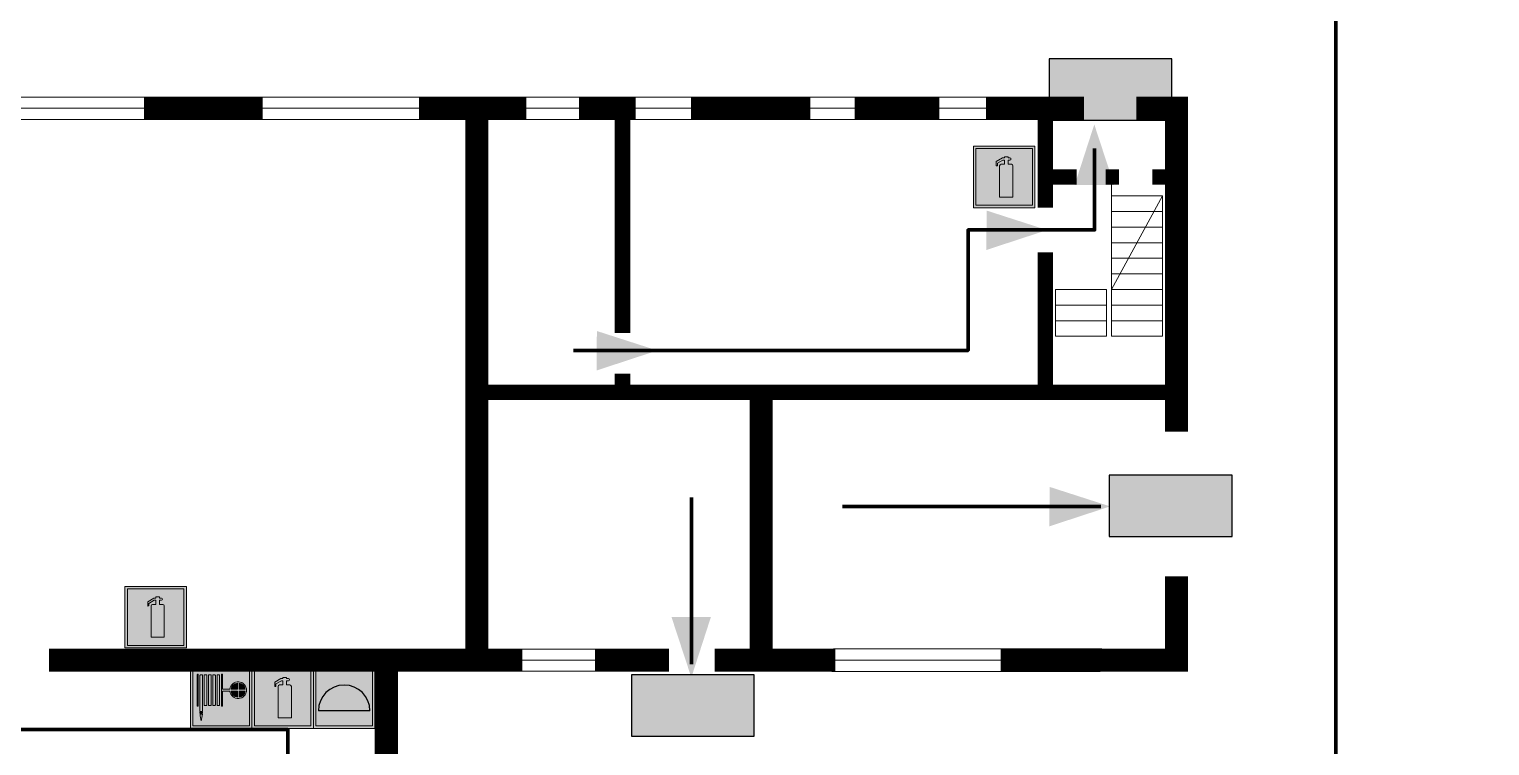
# Model space of a CAD drawing. Header units: millimetres. Extents: x 13114 to 67229, y 22859 to 38520.
# Drawn here: x 31624.5 to 31814.6, y 25987.6 to 26080.8 of the extents above; entities that cross this region are included whole.
import ezdxf

# ---------------------------------------------------------------- set-up
doc = ezdxf.new("R2010")
doc.units = ezdxf.units.MM
doc.layers.add('План_Штампы', color=7, linetype='Continuous')

# ---------------------------------------------------------------- blocks, each defined once
blk = doc.blocks.new('A$C7B4425F7')
at = {"true_color": 0xffffff}
blk.add_hatch(color=7, dxfattribs=at).paths.add_polyline_path([(0, 0), (-16, 0), (-16, -8), (0, -8)])
h = blk.add_hatch(color=126)
h.paths.add_polyline_path([(-0.2, -0.2), (-15.8, -0.2), (-15.8, -7.8), (-0.2, -7.8)])
h.paths.add_polyline_path([(-11.76, -2.03), (-11.76, -3.66), (-11.17, -3.66, -0.568275), (-11.17, -6.18), (-12.58, -6.18), (-12.58, -2.03)], flags=16)
h.paths.add_polyline_path([(-13.33, -4.12, -0.495768), (-13.59, -6.18), (-15.03, -6.18), (-15.03, -2.03), (-13.59, -2.03, -0.487973)], flags=16)
h.paths.add_polyline_path([(-10.25, -2.03), (-9.48, -2.03), (-9.48, -6.18), (-10.25, -6.18)], flags=16)
h.paths.add_polyline_path([(-13.84, -3.69), (-14.24, -3.69), (-14.24, -3.03), (-13.9, -3.03, -0.692621)], flags=0)
h.paths.add_polyline_path([(-9.15, -2.03), (-8.4, -2.03), (-8.04, -3.07), (-7.68, -2.03), (-6.93, -2.03), (-7.64, -4.1), (-6.93, -6.18), (-7.68, -6.18), (-8.04, -5.14), (-8.4, -6.18), (-9.15, -6.18), (-8.44, -4.1)], flags=16)
h.paths.add_polyline_path([(-11.76, -4.46), (-11.42, -4.46, -0.692621), (-11.36, -5.12), (-11.76, -5.12)], flags=0)
h.paths.add_polyline_path([(-13.9, -5.2), (-14.24, -5.2), (-14.24, -4.55), (-13.84, -4.55, -0.708038)], flags=0)
edge = h.paths.add_edge_path(flags=16)
edge.add_ellipse((-5.51, -4.08), major_axis=(0, 2.05), ratio=0.586184, start_angle=0, end_angle=360)
edge = h.paths.add_edge_path(flags=0)
edge.add_ellipse((-5.51, -4.08), major_axis=(0, 1.14), ratio=0.454828, start_angle=0, end_angle=360)
h.paths.add_polyline_path([(-4.13, -4.96, 0.377264), (-3.48, -4.52, 0.0555), (-3.16, -2.03), (-1.66, -2.03), (-1.66, -4.96), (-0.96, -4.96), (-0.96, -7.01), (-1.75, -7.01), (-1.75, -6.18), (-3.3, -6.18), (-3.3, -7.02), (-4.13, -7.02)], flags=16)
h.paths.add_polyline_path([(-2.73, -2.91), (-2.28, -2.91), (-2.28, -4.96), (-3.05, -4.96, 0.079136)], flags=0)
at = {"color": 126}
blk.add_lwpolyline([(-16, -8), (0, -8), (0, 0), (-16, 0)], close=True, dxfattribs=at)
blk = doc.blocks.new('A$C37112FD5')
at = {"true_color": 0xf5f5ff}
h = blk.add_hatch(color=7, dxfattribs=at)
h.dxf.hatch_style = 1
h.paths.add_polyline_path([(12.8, -7.4), (0, -7.4), (0, -20.2), (12.8, -20.2)])
h.paths.add_polyline_path([(12.29, -7.91), (12.29, -19.69), (0.51, -19.69), (0.51, -7.91)], flags=16)
h.paths.add_polyline_path([(4.98, -9.04, -0.42597), (5.17, -9.22), (5.17, -12.25), (5.17, -15.29, -0.432244), (4.98, -15.47), (4.83, -15.47, -0.42597), (4.64, -15.29), (4.64, -12.25), (4.64, -9.22, -0.432244), (4.83, -9.04)], flags=0)
h.paths.add_polyline_path([(4.28, -9.22), (4.28, -12.25), (4.28, -15.29, -0.432244), (4.09, -15.47), (3.94, -15.47, -0.42597), (3.75, -15.29), (3.75, -12.25), (3.75, -9.22, -0.432244), (3.94, -9.04), (4.09, -9.04, -0.42597)], flags=0)
h.paths.add_polyline_path([(5.72, -9.04), (5.87, -9.04, -0.42597), (6.06, -9.22), (6.06, -12.25), (6.06, -15.29, -0.432244), (5.87, -15.47), (5.72, -15.47, -0.42597), (5.53, -15.29), (5.53, -12.25), (5.53, -9.22, -0.432244)], flags=0)
h.paths.add_polyline_path([(6.42, -8.9), (6.5, -8.9, -0.42597), (6.69, -9.08), (6.69, -12.03), (8.21, -12.03, -15.824349), (8.21, -12.47), (6.69, -12.47), (6.69, -15.42, -0.432244), (6.5, -15.6), (6.42, -15.6)], flags=0)
h.paths.add_polyline_path([(3.39, -9.22), (3.39, -12.25), (3.39, -15.29, -0.432244), (3.2, -15.47), (3.05, -15.47, -0.42597), (2.85, -15.29), (2.85, -12.25), (2.85, -9.22, -0.432244), (3.05, -9.04), (3.2, -9.04, -0.42597)], flags=0)
h.paths.add_polyline_path([(2.5, -9.22), (2.5, -16.71), (1.96, -16.71), (1.96, -9.22, -0.432244), (2.15, -9.04), (2.31, -9.04, -0.42597)], flags=0)
h.paths.add_polyline_path([(1.61, -8.9), (1.61, -15.6), (1.57, -15.6, -0.42597), (1.37, -15.42), (1.37, -12.03), (1.37, -9.09, -0.432244), (1.57, -8.9)], flags=0)
h.paths.add_polyline_path([(9.76, -10.81), (9.76, -12.03), (8.49, -12.03, -0.336371)], flags=0)
h.paths.add_polyline_path([(8.49, -12.47), (9.76, -12.47), (9.76, -13.7, -0.336371)], flags=0)
h.paths.add_polyline_path([(10.11, -10.81, -0.336371), (11.38, -12.03), (10.11, -12.03)], flags=0)
h.paths.add_polyline_path([(10.11, -12.47), (11.38, -12.47, -0.336371), (10.11, -13.7)], flags=0)
h.paths.add_polyline_path([(2.5, -16.84), (2.5, -17.05), (1.97, -17.05), (1.97, -16.84)], flags=0)
h.paths.add_polyline_path([(2.5, -17.24, -0.033778), (2.24, -18.6, -0.033778), (1.97, -17.24)], flags=0)
h = blk.add_hatch(color=242)
h.dxf.hatch_style = 1
h.paths.add_polyline_path([(12.29, -7.91), (0.51, -7.91), (0.51, -19.69), (12.29, -19.69)])
h.paths.add_polyline_path([(6.42, -15.6), (6.42, -8.9), (6.5, -8.9, -0.42597), (6.69, -9.08), (6.69, -12.03), (8.21, -12.03, -15.824349), (8.21, -12.47), (6.69, -12.47), (6.69, -15.42, -0.432244), (6.5, -15.6)], flags=16)
h.paths.add_polyline_path([(5.87, -15.47), (5.72, -15.47, -0.42597), (5.53, -15.29), (5.53, -12.25), (5.53, -9.22, -0.432244), (5.72, -9.04), (5.87, -9.04, -0.42597), (6.06, -9.22), (6.06, -12.25), (6.06, -15.29, -0.432244)], flags=16)
h.paths.add_polyline_path([(4.98, -15.47), (4.83, -15.47, -0.42597), (4.64, -15.29), (4.64, -12.25), (4.64, -9.22, -0.432244), (4.83, -9.04), (4.98, -9.04, -0.42597), (5.17, -9.22), (5.17, -12.25), (5.17, -15.29, -0.432244)], flags=16)
h.paths.add_polyline_path([(4.09, -15.47), (3.94, -15.47, -0.42597), (3.75, -15.29), (3.75, -12.25), (3.75, -9.22, -0.432244), (3.94, -9.04), (4.09, -9.04, -0.42597), (4.28, -9.22), (4.28, -12.25), (4.28, -15.29, -0.432244)], flags=16)
h.paths.add_polyline_path([(3.2, -15.47), (3.05, -15.47, -0.42597), (2.85, -15.29), (2.85, -12.25), (2.85, -9.22, -0.432244), (3.05, -9.04), (3.2, -9.04, -0.42597), (3.39, -9.22), (3.39, -12.25), (3.39, -15.29, -0.432244)], flags=16)
h.paths.add_polyline_path([(2.5, -17.05), (1.97, -17.05), (1.97, -16.84), (2.5, -16.84)], flags=16)
h.paths.add_polyline_path([(2.5, -17.24, -0.033778), (2.24, -18.6, -0.033778), (1.97, -17.24)], flags=16)
h.paths.add_polyline_path([(2.5, -16.71), (1.96, -16.71), (1.96, -9.22, -0.432244), (2.15, -9.04), (2.31, -9.04, -0.42597), (2.5, -9.22)], flags=16)
h.paths.add_polyline_path([(1.61, -15.6), (1.57, -15.6, -0.42597), (1.37, -15.42), (1.37, -12.03), (1.37, -9.09, -0.432244), (1.57, -8.9), (1.61, -8.9)], flags=16)
h.paths.add_polyline_path([(8.49, -12.47), (9.76, -12.47), (9.76, -13.7, -0.336371)], flags=0)
h.paths.add_polyline_path([(10.11, -13.7), (10.11, -12.47), (11.38, -12.47, -0.336371)], flags=0)
h.paths.add_polyline_path([(8.49, -12.03, -0.336371), (9.76, -10.81), (9.76, -12.03)], flags=0)
h.paths.add_polyline_path([(10.11, -12.03), (10.11, -10.81, -0.336371), (11.38, -12.03)], flags=0)
h = blk.add_hatch(color=7, dxfattribs=at)
h.dxf.hatch_style = 1
h.paths.add_polyline_path([(1.61, -8.9), (1.57, -8.9, 0.432244), (1.37, -9.09), (1.37, -12.03), (1.37, -15.42, 0.42597), (1.57, -15.6), (1.61, -15.6)])
h.paths.add_polyline_path([(2.5, -9.22, 0.42597), (2.31, -9.04), (2.15, -9.04, 0.432244), (1.96, -9.22), (1.96, -16.71), (2.5, -16.71)])
h.paths.add_polyline_path([(2.5, -16.84), (1.97, -16.84), (1.97, -17.05), (2.5, -17.05)])
h.paths.add_polyline_path([(2.5, -17.24), (1.97, -17.24, 0.033778), (2.24, -18.6, 0.033778)])
h.paths.add_polyline_path([(3.39, -12.25), (3.39, -9.22, 0.42597), (3.2, -9.04), (3.05, -9.04, 0.432244), (2.85, -9.22), (2.85, -12.25), (2.85, -15.29, 0.42597), (3.05, -15.47), (3.2, -15.47, 0.432244), (3.39, -15.29)])
h.paths.add_polyline_path([(4.28, -12.25), (4.28, -9.22, 0.42597), (4.09, -9.04), (3.94, -9.04, 0.432244), (3.75, -9.22), (3.75, -12.25), (3.75, -15.29, 0.42597), (3.94, -15.47), (4.09, -15.47, 0.432244), (4.28, -15.29)])
h.paths.add_polyline_path([(5.17, -12.25), (5.17, -9.22, 0.42597), (4.98, -9.04), (4.83, -9.04, 0.432244), (4.64, -9.22), (4.64, -12.25), (4.64, -15.29, 0.42597), (4.83, -15.47), (4.98, -15.47, 0.432244), (5.17, -15.29)])
h.paths.add_polyline_path([(6.06, -12.25), (6.06, -9.22, 0.42597), (5.87, -9.04), (5.72, -9.04, 0.432244), (5.53, -9.22), (5.53, -12.25), (5.53, -15.29, 0.42597), (5.72, -15.47), (5.87, -15.47, 0.432244), (6.06, -15.29)])
h.paths.add_polyline_path([(6.69, -12.47), (8.21, -12.47, 15.824349), (8.21, -12.03), (6.69, -12.03), (6.69, -9.08, 0.42597), (6.5, -8.9), (6.42, -8.9), (6.42, -15.6), (6.5, -15.6, 0.432244), (6.69, -15.42)])
h.paths.add_polyline_path([(8.49, -12.47), (9.76, -12.47), (9.76, -13.7, -0.336371)], flags=16)
h.paths.add_polyline_path([(8.49, -12.03, -0.336371), (9.76, -10.81), (9.76, -12.03)], flags=16)
h.paths.add_polyline_path([(10.11, -12.47), (11.38, -12.47, -0.336371), (10.11, -13.7)], flags=16)
h.paths.add_polyline_path([(10.11, -12.03), (10.11, -10.81, -0.336371), (11.38, -12.03)], flags=16)
h = blk.add_hatch(color=242)
h.dxf.hatch_style = 1
h.paths.add_polyline_path([(9.76, -10.81, 0.336371), (8.49, -12.03), (9.76, -12.03)])
h.paths.add_polyline_path([(10.11, -10.81), (10.11, -12.03), (11.38, -12.03, 0.336371)])
h.paths.add_polyline_path([(11.38, -12.47), (10.11, -12.47), (10.11, -13.7, 0.336371)])
h.paths.add_polyline_path([(9.76, -12.47), (8.49, -12.47, 0.336371), (9.76, -13.7)])
at = {"color": 242, "lineweight": 5}
for p, q in [((0, -20.2), (0, -7.4)), ((0, -7.4), (12.8, -7.4)), ((1.37, -12.03), (1.37, -9.08)), ((1.57, -8.9), (1.61, -8.9)), ((1.61, -8.9), (1.61, -15.6)), ((2.15, -9.04), (2.31, -9.04)), ((3.05, -9.04), (3.2, -9.04)), ((3.94, -9.04), (4.09, -9.04)), ((4.83, -9.04), (4.98, -9.04)), ((5.72, -9.04), (5.87, -9.04)), ((6.42, -8.9), (6.42, -15.6)), ((6.5, -8.9), (6.42, -8.9)), ((6.69, -12.03), (6.69, -9.08)), ((12.8, -20.2), (12.8, -7.4)), ((1.37, -12.03), (1.37, -15.42)), ((1.96, -16.71), (1.96, -9.22)), ((2.5, -16.71), (2.5, -9.22)), ((2.85, -12.25), (2.85, -9.22)), ((3.39, -12.25), (3.39, -9.22)), ((3.75, -12.25), (3.75, -9.22)), ((4.28, -12.25), (4.28, -9.22)), ((4.64, -12.25), (4.64, -9.22)), ((5.17, -12.25), (5.17, -9.22)), ((5.53, -12.25), (5.53, -9.22)), ((6.06, -12.25), (6.06, -9.22)), ((8.21, -12.03), (6.69, -12.03)), ((9.76, -12.03), (8.49, -12.03)), ((9.76, -10.81), (9.76, -12.03)), ((10.11, -10.81), (10.11, -12.03)), ((11.38, -12.03), (10.11, -12.03)), ((2.85, -12.25), (2.85, -15.29)), ((3.39, -12.25), (3.39, -15.29)), ((3.75, -12.25), (3.75, -15.29)), ((4.28, -12.25), (4.28, -15.29)), ((4.64, -12.25), (4.64, -15.29)), ((5.17, -12.25), (5.17, -15.29)), ((5.53, -12.25), (5.53, -15.29)), ((6.06, -12.25), (6.06, -15.29)), ((8.21, -12.47), (6.69, -12.47)), ((6.69, -12.47), (6.69, -15.42)), ((9.76, -12.47), (8.49, -12.47)), ((9.76, -12.47), (9.76, -13.7)), ((11.38, -12.47), (10.11, -12.47)), ((10.11, -12.47), (10.11, -13.7)), ((1.57, -15.6), (1.61, -15.6)), ((1.96, -16.71), (2.5, -16.71)), ((1.97, -16.84), (2.5, -16.84)), ((1.97, -17.05), (1.97, -16.84)), ((2.5, -17.05), (1.97, -17.05)), ((1.97, -17.24), (2.5, -17.24)), ((2.5, -16.84), (2.5, -17.05)), ((3.05, -15.47), (3.2, -15.47)), ((3.94, -15.47), (4.09, -15.47)), ((4.83, -15.47), (4.98, -15.47)), ((5.72, -15.47), (5.87, -15.47)), ((6.42, -15.6), (6.5, -15.6)), ((0, -20.2), (12.8, -20.2))]:
    blk.add_line(p, q, dxfattribs=at)
blk.add_lwpolyline([(0.51, -7.91), (12.29, -7.91), (12.29, -19.69), (0.51, -19.69)], close=True, dxfattribs=at)
for centre, radius, start, end in [((1.56, -9.09), 0.182, 87.1027, 180.6071), ((2.15, -9.22), 0.182, 87.1027, 180.6071), ((2.32, -9.22), 0.182, 359.3929, 92.8973), ((3.04, -9.22), 0.182, 87.1027, 180.6071), ((3.21, -9.22), 0.182, 359.3929, 92.8973), ((3.93, -9.22), 0.182, 87.1027, 180.6071), ((4.1, -9.22), 0.182, 359.3929, 92.8973), ((4.82, -9.22), 0.182, 87.1027, 180.6071), ((4.99, -9.22), 0.182, 359.3929, 92.8973), ((5.71, -9.22), 0.182, 87.1027, 180.6071), ((5.88, -9.22), 0.182, 359.3929, 92.8973), ((6.51, -9.09), 0.182, 359.3929, 92.8973), ((9.93, -12.25), 1.74, 187.2319, 172.7681), ((9.93, -12.25), 1.46, 96.9927, 171.3585), ((9.93, -12.25), 1.46, 8.6415, 83.0073), ((9.93, -12.25), 1.46, 188.6415, 263.0073), ((9.93, -12.25), 1.46, 276.9927, 351.3585), ((1.56, -15.42), 0.182, 179.3929, 272.8973), ((12.17, -15.98), 10.27, 187.041, 194.7793), ((-7.7, -15.98), 10.27, 345.2207, 352.959), ((3.04, -15.29), 0.182, 179.3929, 272.8973), ((3.21, -15.29), 0.182, 267.1027, 0.6071), ((3.93, -15.29), 0.182, 179.3929, 272.8973), ((4.1, -15.29), 0.182, 267.1027, 0.6071), ((4.82, -15.29), 0.182, 179.3929, 272.8973), ((4.99, -15.29), 0.182, 267.1027, 0.6071), ((5.71, -15.29), 0.182, 179.3929, 272.8973), ((5.88, -15.29), 0.182, 267.1027, 0.6071), ((6.51, -15.42), 0.182, 267.1027, 0.6071)]:
    blk.add_arc(centre, radius, start, end, dxfattribs=at)
blk = doc.blocks.new('A$C3AD82952')
at = {"true_color": 0xf5f5ff}
h = blk.add_hatch(color=7, dxfattribs=at)
h.dxf.hatch_style = 1
h.paths.add_polyline_path([(8.21, 8.73, 0.414214), (7.89, 9.05), (7.22, 9.05), (7.22, 9.92), (7.59, 9.92, 1), (7.57, 10.36), (7.22, 10.36), (7.22, 10.6), (6.43, 10.6), (6.43, 10.36), (6.01, 10.36), (4.74, 9.59), (4.74, 8.69), (4.98, 8.73), (4.98, 9.26), (6.12, 9.91), (6.43, 9.91), (6.43, 9.05), (5.76, 9.05, 0.414214), (5.44, 8.73), (5.44, 2.2), (8.21, 2.2)], flags=0)
h.paths.add_polyline_path([(12.8, 12.8), (0, 12.8), (0, 0), (12.8, 0)])
h.paths.add_polyline_path([(0.51, 12.29), (12.29, 12.29), (12.29, 0.51), (0.51, 0.51)], flags=16)
h.paths.add_polyline_path([(4.74, 9.59), (6.01, 10.36), (6.43, 10.36), (6.43, 10.6), (7.22, 10.6), (7.22, 10.36), (7.59, 10.36, -0.94586), (7.59, 9.92), (7.22, 9.92), (7.22, 9.05), (7.89, 9.05, -0.414214), (8.21, 8.73), (8.21, 2.2), (5.44, 2.2), (5.44, 8.73, -0.414214), (5.76, 9.05), (6.43, 9.05), (6.43, 9.91), (6.12, 9.91), (4.98, 9.26), (4.98, 8.73), (4.74, 8.69)], flags=0)
h = blk.add_hatch(color=242)
h.dxf.hatch_style = 1
h.paths.add_polyline_path([(12.29, 12.29), (0.51, 12.29), (0.51, 0.51), (12.29, 0.51)])
h.paths.add_polyline_path([(4.74, 8.69), (4.74, 9.59), (6.01, 10.36), (6.43, 10.36), (6.43, 10.6), (7.22, 10.6), (7.22, 10.36), (7.59, 10.36, -0.94586), (7.59, 9.92), (7.22, 9.92), (7.22, 9.05), (7.89, 9.05, -0.414214), (8.21, 8.73), (8.21, 2.2), (5.44, 2.2), (5.44, 8.73, -0.414214), (5.76, 9.05), (6.43, 9.05), (6.43, 9.91), (6.12, 9.91), (4.98, 9.26), (4.98, 8.73)], flags=16)
h = blk.add_hatch(color=7, dxfattribs=at)
h.dxf.hatch_style = 1
h.paths.add_polyline_path([(8.21, 8.73, 0.414214), (7.89, 9.05), (7.22, 9.05), (7.22, 9.92), (7.59, 9.92, 1), (7.57, 10.36), (7.22, 10.36), (7.22, 10.6), (6.43, 10.6), (6.43, 10.36), (6.01, 10.36), (4.74, 9.59), (4.74, 8.69), (4.98, 8.73), (4.98, 9.26), (6.12, 9.91), (6.43, 9.91), (6.43, 9.05), (5.76, 9.05, 0.414214), (5.44, 8.73), (5.44, 2.2), (8.21, 2.2)])
at = {"color": 242, "lineweight": 5}
for p, q in [((0, 0), (0, 12.8)), ((0, 12.8), (12.8, 12.8)), ((12.8, 0), (12.8, 12.8)), ((6.01, 10.36), (4.74, 9.59)), ((4.74, 9.59), (4.74, 8.69)), ((4.98, 9.26), (6.12, 9.91)), ((4.98, 8.73), (4.98, 9.26)), ((6.01, 10.36), (6.43, 10.36)), ((6.12, 9.91), (6.43, 9.91)), ((7.22, 10.6), (6.43, 10.6)), ((6.43, 10.6), (6.43, 10.36)), ((6.43, 9.91), (6.43, 9.05)), ((7.22, 10.36), (7.22, 10.6)), ((7.59, 10.36), (7.22, 10.36)), ((7.22, 9.05), (7.22, 9.92)), ((7.59, 9.92), (7.22, 9.92)), ((4.74, 8.69), (4.98, 8.73)), ((5.44, 2.2), (5.44, 8.73)), ((5.76, 9.05), (6.43, 9.05)), ((7.89, 9.05), (7.22, 9.05)), ((8.21, 2.2), (8.21, 8.73)), ((0, 0), (12.8, 0)), ((5.44, 2.2), (8.21, 2.2))]:
    blk.add_line(p, q, dxfattribs=at)
blk.add_lwpolyline([(0.51, 12.29), (12.29, 12.29), (12.29, 0.51), (0.51, 0.51)], close=True, dxfattribs=at)
for centre, radius, start, end in [((7.58, 10.14), 0.223, 273.1875, 86.8125), ((5.76, 8.73), 0.32, 90, 180), ((7.89, 8.73), 0.32, 0, 90)]:
    blk.add_arc(centre, radius, start, end, dxfattribs=at)
blk = doc.blocks.new('A$C1E1F2D43')
at = {"true_color": 0xffffff}
blk.add_hatch(color=7, dxfattribs=at).paths.add_polyline_path([(8, 0), (0, 0), (0, -8), (8, -8)])
h = blk.add_hatch(color=242)
h.paths.add_polyline_path([(0.32, -0.32), (0.32, -7.68), (7.68, -7.68), (7.68, -0.32)])
h.paths.add_polyline_path([(7.35, -5.71), (0.65, -5.71, -1)], flags=16)
at = {"color": 242, "lineweight": 5}
for p, q in [((0, 0), (8, 0)), ((0, -8), (0, 0)), ((0, 0), (8, 0)), ((8, -8), (8, 0)), ((0, -8), (8, -8))]:
    blk.add_line(p, q, dxfattribs=at)
at = {"color": 242}
blk.add_line((7.35, -5.71), (0.65, -5.71), dxfattribs=at)
at = {"color": 242, "lineweight": 5}
blk.add_lwpolyline([(0.32, -0.32), (7.68, -0.32), (7.68, -7.68), (0.32, -7.68)], close=True, dxfattribs=at)
at = {"color": 242}
blk.add_arc((4, -5.71), 3.35, 0, 180, dxfattribs=at)

msp = doc.modelspace()

# ---------------------------------------------------------------- linework, layer by layer
at = {"color": 6, "lineweight": 100}
for points in [[(31194.54, 25855.02), (31794.54, 25855.02), (31794.54, 26250.02), (31194.54, 26250.02)], [(31794.54, 25855.02), (32394.54, 25855.02), (32394.54, 26250.02), (31794.54, 26250.02)]]:
    msp.add_lwpolyline(points, close=True, dxfattribs=at)
at = {"lineweight": 0}
for points in [[(31578.17, 26071.96), (31752.58, 26071.96)], [(31577.89, 26069.07), (31752.3, 26069.07)], [(31578.33, 26070.52), (31752.74, 26070.52)], [(31765.38, 26059.13), (31765.38, 26061.15)], [(31772, 26059.13), (31765.38, 26046.95)], [(31688.44, 26000.15), (31700.12, 26000.15)], [(31688.66, 25998.72), (31700.34, 25998.72)], [(31729.17, 26000.2), (31764.09, 26000.2)], [(31729.4, 25998.72), (31764.31, 25998.72)], [(31688.37, 25997.29), (31700.06, 25997.29)], [(31728.97, 25997.27), (31763.89, 25997.27)]]:
    msp.add_lwpolyline(points, dxfattribs=at)
at = {"lineweight": 100, "const_width": 3}
for points in [[(31639.42, 26070.52), (31654.88, 26070.52)], [(31675.24, 26070.52), (31689.18, 26070.52)], [(31682.74, 26070.52), (31682.74, 25998.72)], [(31696.04, 26070.52), (31703.44, 26070.52)], [(31710.64, 26070.52), (31726.17, 26070.52)], [(31731.93, 26070.52), (31742.93, 26070.52)], [(31749.04, 26070.52), (31761.78, 26070.52)], [(31768.59, 26070.52), (31773.83, 26070.52), (31773.83, 26028.44)], [(31719.75, 25998.72), (31719.75, 26032.62)], [(31773.83, 26009.63), (31773.83, 25998.72), (31750.94, 25998.72)], [(31670.97, 25998.72), (31627.06, 25998.72)], [(31688.66, 25998.72), (31670.97, 25998.72), (31670.97, 25984.81)], [(31707.75, 25998.72), (31698.12, 25998.72)], [(31729.4, 25998.72), (31713.7, 25998.72)]]:
    msp.add_lwpolyline(points, dxfattribs=at)
at = {"lineweight": 0}
for points, const_width in [([(31701.71, 26070.63), (31701.71, 26041.27)], 2), ([(31756.76, 26057.58), (31756.76, 26070.76), (31756.76, 26061.59), (31760.84, 26061.59)], 2), ([(31764.61, 26061.59), (31766.35, 26061.59)], 2), ([(31770.68, 26061.59), (31773.15, 26061.59)], 2), ([(31682.28, 26033.57), (31773.81, 26033.57), (31756.76, 26033.57), (31756.76, 26051.8)], 2), ([(31701.71, 26035.98), (31701.71, 26033.65)], 2), ([(31670.97, 25915.92), (31670.97, 25990.46)], 1)]:
    msp.add_lwpolyline(points, dxfattribs=dict(at, const_width=const_width))
at = {"color": 126, "lineweight": 100, "true_color": 0x008754}
for points in [[(31695.35, 26039.03), (31746.7, 26039.03), (31746.7, 26054.69), (31763.15, 26054.69), (31763.15, 26065.29)], [(31710.67, 25998.21), (31710.67, 26019.89)], [(31763.97, 26018.73), (31730.33, 26018.73)], [(31621.07, 25989.7), (31658.16, 25989.7), (31658.16, 25920.27), (31662.59, 25920.27)]]:
    msp.add_lwpolyline(points, dxfattribs=at)
at = {"lineweight": 0}
for points in [[(31765.38, 26057.1), (31772, 26057.1), (31772, 26059.13), (31765.38, 26059.13)], [(31765.38, 26055.07), (31772, 26055.07), (31772, 26057.1), (31765.38, 26057.1)], [(31765.38, 26053.04), (31772, 26053.04), (31772, 26055.07), (31765.38, 26055.07)], [(31765.38, 26051.01), (31772, 26051.01), (31772, 26053.04), (31765.38, 26053.04)], [(31765.38, 26048.98), (31772, 26048.98), (31772, 26051.01), (31765.38, 26051.01)], [(31765.38, 26046.95), (31772, 26046.95), (31772, 26048.98), (31765.38, 26048.98)], [(31758.08, 26044.92), (31764.7, 26044.92), (31764.7, 26046.95), (31758.08, 26046.95)], [(31765.38, 26044.92), (31772, 26044.92), (31772, 26046.95), (31765.38, 26046.95)], [(31758.08, 26042.89), (31764.7, 26042.89), (31764.7, 26044.92), (31758.08, 26044.92)], [(31765.38, 26042.89), (31772, 26042.89), (31772, 26044.92), (31765.38, 26044.92)], [(31758.08, 26040.86), (31764.7, 26040.86), (31764.7, 26042.89), (31758.08, 26042.89)], [(31765.38, 26040.86), (31772, 26040.86), (31772, 26042.89), (31765.38, 26042.89)]]:
    msp.add_lwpolyline(points, close=True, dxfattribs=at)
at = {"layer": 'План_Штампы', "color": 126, "true_color": 0x008754}
for points in [[(31765.71, 26060.53), (31760.57, 26060.55), (31763.12, 26068.42)], [(31749.08, 26052.09), (31749.1, 26057.22), (31756.98, 26054.68)], [(31698.36, 26036.42), (31698.37, 26041.55), (31706.25, 26039.01)], [(31757.28, 26016.14), (31757.3, 26021.27), (31765.18, 26018.73)], [(31708.08, 26004.36), (31713.22, 26004.35), (31710.67, 25996.47)]]:
    msp.add_solid(points, dxfattribs=at)

# ---------------------------------------------------------------- block references
for name, p, xscale, yscale, zscale in [('A$C3AD82952', (31747.4, 26057.59), 0.625, 0.625, 0.625), ('A$C3AD82952', (31636.94, 26000.33), 0.625, 0.625, 0.625), ('A$C37112FD5', (31645.48, 26002.48), 0.6249984004534781, 0.6249984004534781, 0.6249984004534781), ('A$C3AD82952', (31653.48, 25989.85), 0.625, 0.625, 0.625)]:
    msp.add_blockref(name, p, dxfattribs=dict(xscale=xscale, yscale=yscale, zscale=zscale))
at = {"color": 1}
msp.add_blockref('A$C1E1F2D43', (31661.48, 25997.85), dxfattribs=at)
at = {"layer": 'План_Штампы'}
for p in [(31773.23, 26076.96), (31781.07, 26022.81), (31718.86, 25996.83)]:
    msp.add_blockref('A$C7B4425F7', p, dxfattribs=at)

doc.saveas('drawing.dxf')
